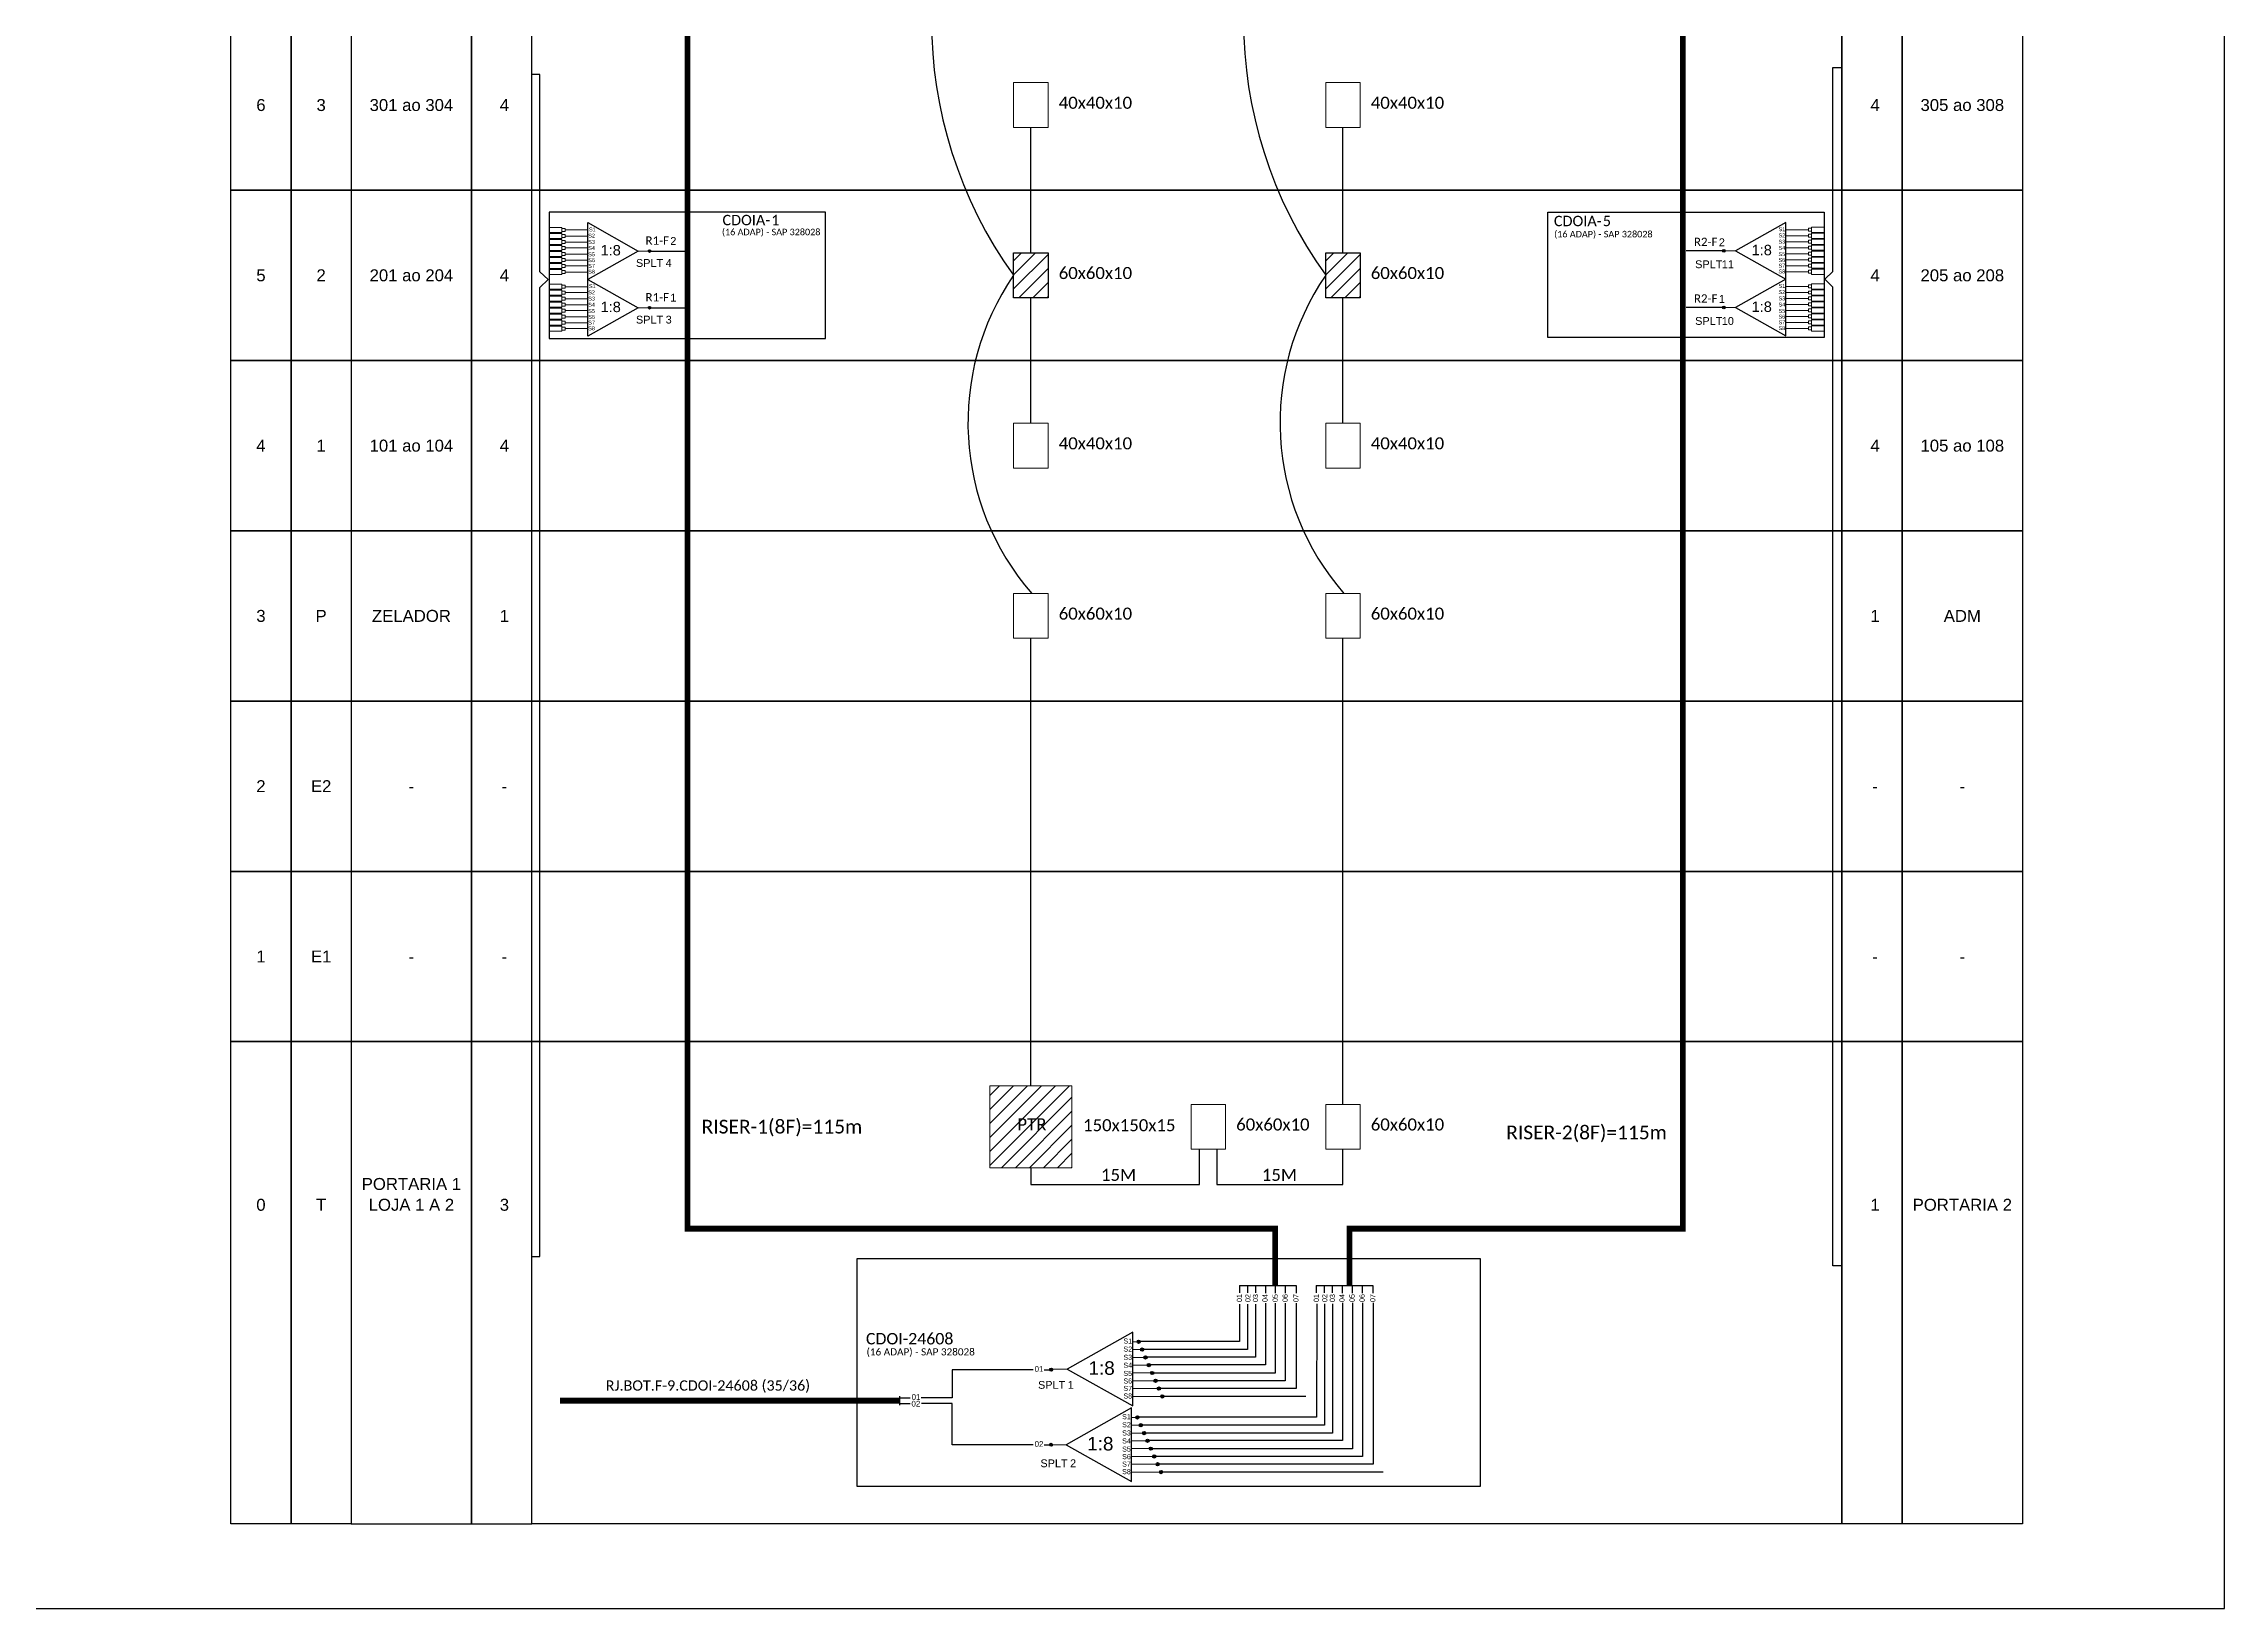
# Model space of a CAD drawing. Extents: x -89 to 749, y 705 to 1299.
# Drawn here: x 330 to 749.2, y 705 to 1005.9 of the extents above; entities that cross this region are included whole.
import ezdxf
from ezdxf.enums import TextEntityAlignment as Align

# ---------------------------------------------------------------- set-up
doc = ezdxf.new("R2010")
doc.units = 0
doc.styles.add('ARIAL', font='arial.ttf')
doc.styles.add('WMF-Calibri0', font='calibri.ttf')

# ---------------------------------------------------------------- blocks, each defined once
blk = doc.blocks.new('SPLT_1-8_DIV_DIR')
h = blk.add_hatch(color=3)
h.dxf.hatch_style = 1
edge = h.paths.add_edge_path()
edge.add_arc((12.77, 4.04), 0.242, 0, 360)
h = blk.add_hatch(color=3)
h.dxf.hatch_style = 1
edge = h.paths.add_edge_path()
edge.add_arc((13.27, 2.88), 0.242, 0, 360)
h = blk.add_hatch(color=3)
h.dxf.hatch_style = 1
edge = h.paths.add_edge_path()
edge.add_arc((13.77, 1.73), 0.242, 0, 360)
h = blk.add_hatch(color=3)
h.dxf.hatch_style = 1
edge = h.paths.add_edge_path()
edge.add_arc((14.27, 0.58), 0.242, 0, 360)
h = blk.add_hatch(color=3)
h.dxf.hatch_style = 1
edge = h.paths.add_edge_path()
edge.add_arc((14.77, -0.58), 0.242, 0, 360)
h = blk.add_hatch(color=3)
h.dxf.hatch_style = 1
edge = h.paths.add_edge_path()
edge.add_arc((15.27, -1.73), 0.242, 0, 360)
h = blk.add_hatch(color=3)
h.dxf.hatch_style = 1
edge = h.paths.add_edge_path()
edge.add_arc((15.77, -2.88), 0.242, 0, 360)
h = blk.add_hatch(color=3)
h.dxf.hatch_style = 1
edge = h.paths.add_edge_path()
edge.add_arc((16.27, -4.04), 0.242, 0, 360)
at = {"color": 1}
blk.add_lwpolyline([(11.89, 5.45), (2.22, 0), (11.89, -5.45), (11.89, 5.45)], dxfattribs=at)
at = {"color": 7, "lineweight": 0}
for points in [[(12.77, 4.04), (11.89, 4.04)], [(11.89, 2.88), (13.27, 2.88)], [(11.89, 1.73), (13.77, 1.73)], [(11.89, 0.58), (14.27, 0.58)], [(11.89, -0.58), (14.77, -0.58)], [(11.89, -1.73), (15.27, -1.73)], [(11.89, -2.88), (15.77, -2.88)], [(11.89, -4.04), (16.27, -4.04)]]:
    blk.add_lwpolyline(points, dxfattribs=at)
at = {"color": 1, "lineweight": 0}
blk.add_lwpolyline([(2.22, 0), (0, 0)], dxfattribs=at)
at = {"color": 3}
for centre in [(12.77, 4.04), (13.27, 2.88), (13.77, 1.73), (14.27, 0.58), (14.77, -0.58), (15.27, -1.73), (15.77, -2.88), (16.27, -4.04)]:
    blk.add_circle(centre, 0.242, dxfattribs=at)
at = {"color": 1, "style": 'ARIAL'}
for s, height, p in [('S1', 0.75, (10.52, 3.77)), ('S2', 0.75, (10.52, 2.58)), ('1:8', 2, (5.35, -0.85)), ('S3', 0.75, (10.52, 1.37)), ('S4', 0.75, (10.52, 0.19)), ('S5', 0.75, (10.52, -1.02)), ('S6', 0.75, (10.52, -2.14)), ('S7', 0.75, (10.52, -3.24)), ('S8', 0.75, (10.52, -4.36))]:
    blk.add_text(s, height=height, dxfattribs=at).set_placement(p)
blk = doc.blocks.new('SPLT_1-8_SC-APC')
at = {"color": 1}
blk.add_lwpolyline([(-7.37, -2.1), (-17.04, -7.55), (-7.37, -13), (-7.37, -2.1)], dxfattribs=at)
at = {"color": 3, "lineweight": 0}
for points in [[(-2.99, -3.51), (-7.37, -3.51)], [(-2.41, -3.02), (-2.41, -4)], [(-2.41, -3.02), (0, -3.02)], [(-2.41, -4), (0, -4)], [(-2.41, -4.17), (-2.41, -5.16)], [(-2.41, -4.17), (0, -4.17)], [(-7.37, -4.66), (-2.99, -4.66)], [(-7.37, -5.82), (-2.99, -5.82)], [(-7.37, -6.97), (-2.99, -6.97)], [(-7.37, -8.12), (-2.99, -8.12)], [(-2.41, -5.16), (0, -5.16)], [(-2.41, -5.32), (-2.41, -6.31)], [(-2.41, -5.32), (0, -5.32)], [(-2.41, -6.31), (0, -6.31)], [(-2.41, -6.48), (-2.41, -7.46)], [(-2.41, -6.48), (0, -6.48)], [(-2.41, -7.46), (0, -7.46)], [(-2.41, -7.63), (-2.41, -8.62)], [(-2.41, -7.63), (0, -7.63)], [(-7.37, -9.28), (-2.99, -9.28)], [(-7.37, -10.43), (-2.99, -10.43)], [(-7.37, -11.58), (-2.99, -11.58)], [(-2.41, -8.62), (0, -8.62)], [(-2.41, -8.78), (-2.41, -9.77)], [(-2.41, -8.78), (0, -8.78)], [(-2.41, -9.77), (0, -9.77)], [(-2.41, -9.94), (-2.41, -10.92)], [(-2.41, -9.94), (0, -9.94)], [(-2.41, -10.92), (0, -10.92)], [(-2.41, -11.09), (-2.41, -12.08)], [(-2.41, -11.09), (0, -11.09)], [(-2.41, -12.08), (0, -12.08)]]:
    blk.add_lwpolyline(points, dxfattribs=at)
for points in [[(-2.99, -3.22), (-2.41, -3.22), (-2.41, -3.8), (-2.99, -3.8)], [(-2.99, -4.38), (-2.41, -4.38), (-2.41, -4.95), (-2.99, -4.95)], [(-2.99, -5.53), (-2.41, -5.53), (-2.41, -6.1), (-2.99, -6.1)], [(-2.99, -6.68), (-2.41, -6.68), (-2.41, -7.26), (-2.99, -7.26)], [(-2.99, -7.84), (-2.41, -7.84), (-2.41, -8.41), (-2.99, -8.41)], [(-2.99, -8.99), (-2.41, -8.99), (-2.41, -9.56), (-2.99, -9.56)], [(-2.99, -10.14), (-2.41, -10.14), (-2.41, -10.72), (-2.99, -10.72)], [(-2.99, -11.3), (-2.41, -11.3), (-2.41, -11.87), (-2.99, -11.87)]]:
    blk.add_lwpolyline(points, close=True, dxfattribs=at)
at = {"color": 1, "lineweight": 0}
blk.add_lwpolyline([(-17.04, -7.55), (-19.26, -7.55)], dxfattribs=at)
at = {"color": 1, "style": 'ARIAL'}
for s, height, p in [('S1', 0.75, (-8.74, -3.78)), ('1:8', 2, (-13.91, -8.4)), ('S2', 0.75, (-8.74, -4.97)), ('S3', 0.75, (-8.74, -6.18)), ('S4', 0.75, (-8.74, -7.36)), ('S5', 0.75, (-8.74, -8.57)), ('S6', 0.75, (-8.74, -9.69)), ('S7', 0.75, (-8.74, -10.78)), ('S8', 0.75, (-8.74, -11.9))]:
    blk.add_text(s, height=height, dxfattribs=at).set_placement(p)

msp = doc.modelspace()

# ---------------------------------------------------------------- hatches: boundary and pattern name
h = msp.add_hatch()
h.set_pattern_fill('ANSI31', color=1, scale=0.6)
h.set_pattern_definition([(45, (-605.6013, 54.8887), (-1.3470384, 1.3470384), [])])
h.paths.add_polyline_path([(516.46, 1227.61), (516.46, 1218.99), (523.08, 1218.99), (523.08, 1227.61)])
h.paths.add_polyline_path([(523.08, 1162.12), (516.46, 1162.12), (516.46, 1153.5), (523.08, 1153.5)])
h.paths.add_polyline_path([(523.08, 1055.27), (523.08, 1063.89), (516.46, 1063.89), (516.46, 1055.27)])
h.paths.add_polyline_path([(523.08, 965.66), (516.46, 965.66), (516.46, 957.04), (523.08, 957.04)])
h = msp.add_hatch()
h.set_pattern_fill('ANSI31', color=1, scale=0.6)
h.set_pattern_definition([(45, (-545.6013, 54.8887), (-1.3470384, 1.3470384), [])])
h.paths.add_polyline_path([(576.46, 1227.61), (576.46, 1218.99), (583.08, 1218.99), (583.08, 1227.61)])
h.paths.add_polyline_path([(583.08, 1162.12), (576.46, 1162.12), (576.46, 1153.5), (583.08, 1153.5)])
h.paths.add_polyline_path([(583.08, 1055.27), (583.08, 1063.89), (576.46, 1063.89), (576.46, 1055.27)])
h.paths.add_polyline_path([(583.08, 965.66), (576.46, 965.66), (576.46, 957.04), (583.08, 957.04)])
h = msp.add_hatch(color=3)
h.dxf.hatch_style = 1
edge = h.paths.add_edge_path()
edge.add_arc((446.48, 966.02), 0.256, 0, 360)
h = msp.add_hatch(color=3)
h.dxf.hatch_style = 1
edge = h.paths.add_edge_path()
edge.add_arc((653.01, 966.06), 0.256, 0, 360)
h = msp.add_hatch(color=3)
h.dxf.hatch_style = 1
edge = h.paths.add_edge_path()
edge.add_arc((446.48, 955.12), 0.256, 0, 360)
h = msp.add_hatch(color=3)
h.dxf.hatch_style = 1
edge = h.paths.add_edge_path()
edge.add_arc((653.01, 955.16), 0.256, 0, 360)
h = msp.add_hatch()
h.set_pattern_fill('ANSI31', color=1, scale=0.6)
h.set_pattern_definition([(45, (-8.6193, 3437.9395), (-1.3470384, 1.3470384), [])])
h.paths.add_polyline_path([(527.67, 805.53), (511.87, 805.53), (511.87, 789.73), (527.67, 789.73)])
h.paths.add_polyline_path([(516.6, 796.36), (523.41, 796.36), (523.41, 799.83), (516.6, 799.83)], flags=24)
h = msp.add_hatch(color=3)
h.dxf.hatch_style = 1
edge = h.paths.add_edge_path()
edge.add_arc((523.65, 750.92), 0.282, 0, 360)
h = msp.add_hatch(color=3)
h.dxf.hatch_style = 1
edge = h.paths.add_edge_path()
edge.add_arc((523.65, 736.49), 0.282, 0, 360)

# ---------------------------------------------------------------- linework, layer by layer
at = {"color": 3}
msp.add_line((494.54, 745.51), (496.59, 745.51), dxfattribs=at)
at = {"color": 2}
for p, q in [((504.67, 744.41), (498.72, 744.41)), ((504.67, 736.49), (504.67, 744.41)), ((520.25, 736.49), (504.67, 736.49))]:
    msp.add_line(p, q, dxfattribs=at)
msp.add_lwpolyline([(-89.32, 705.02), (749.25, 705.02), (749.25, 1299.02), (-89.32, 1299.02), (-89.32, 705.02)])
at = {"color": 5, "const_width": 1.1}
msp.add_lwpolyline([(453.78, 1224.08), (453.78, 778.04), (566.77, 778.04), (566.77, 767.13)], dxfattribs=at)
at = {"color": 6, "const_width": 1.1}
msp.add_lwpolyline([(645.12, 1224), (645.12, 778.04), (581.05, 778.04), (581.05, 767.13)], dxfattribs=at)
for points in [[(365.96, 1010.46), (377.53, 1010.46), (377.53, 977.72), (365.96, 977.72)], [(377.53, 1010.46), (389.1, 1010.46), (389.1, 977.72), (377.53, 977.72)], [(412.25, 1010.46), (389.1, 1010.46), (389.1, 977.72), (412.25, 977.72)], [(423.82, 1010.46), (412.25, 1010.46), (412.25, 977.72), (423.82, 977.72)], [(423.82, 1010.46), (675.71, 1010.46), (675.71, 977.72), (423.82, 977.72)], [(675.71, 1010.46), (687.29, 1010.46), (687.29, 977.72), (675.71, 977.72)], [(687.29, 1010.46), (710.43, 1010.46), (710.43, 977.72), (687.29, 977.72)], [(365.96, 977.72), (377.53, 977.72), (377.53, 944.98), (365.96, 944.98)], [(377.53, 977.72), (389.1, 977.72), (389.1, 944.98), (377.53, 944.98)], [(412.25, 977.72), (389.1, 977.72), (389.1, 944.98), (412.25, 944.98)], [(423.82, 977.72), (412.25, 977.72), (412.25, 944.98), (423.82, 944.98)], [(423.82, 977.72), (675.71, 977.72), (675.71, 944.98), (423.82, 944.98)], [(675.71, 977.72), (687.29, 977.72), (687.29, 944.98), (675.71, 944.98)], [(687.29, 977.72), (710.43, 977.72), (710.43, 944.98), (687.29, 944.98)], [(365.96, 944.98), (377.53, 944.98), (377.53, 912.23), (365.96, 912.23)], [(377.53, 944.98), (389.1, 944.98), (389.1, 912.23), (377.53, 912.23)], [(412.25, 944.98), (389.1, 944.98), (389.1, 912.23), (412.25, 912.23)], [(423.82, 944.98), (412.25, 944.98), (412.25, 912.23), (423.82, 912.23)], [(423.82, 944.98), (675.71, 944.98), (675.71, 912.23), (423.82, 912.23)], [(675.71, 944.98), (687.29, 944.98), (687.29, 912.23), (675.71, 912.23)], [(687.29, 944.98), (710.43, 944.98), (710.43, 912.23), (687.29, 912.23)], [(365.96, 912.23), (377.53, 912.23), (377.53, 879.49), (365.96, 879.49)], [(377.53, 912.23), (389.1, 912.23), (389.1, 879.49), (377.53, 879.49)], [(412.25, 912.23), (389.1, 912.23), (389.1, 879.49), (412.25, 879.49)], [(423.82, 912.23), (412.25, 912.23), (412.25, 879.49), (423.82, 879.49)], [(423.82, 912.23), (675.71, 912.23), (675.71, 879.49), (423.82, 879.49)], [(675.71, 912.23), (687.29, 912.23), (687.29, 879.49), (675.71, 879.49)], [(687.29, 912.23), (710.43, 912.23), (710.43, 879.49), (687.29, 879.49)], [(365.96, 879.49), (377.53, 879.49), (377.53, 846.74), (365.96, 846.74)], [(377.53, 879.49), (389.1, 879.49), (389.1, 846.74), (377.53, 846.74)], [(412.25, 879.49), (389.1, 879.49), (389.1, 846.74), (412.25, 846.74)], [(423.82, 879.49), (412.25, 879.49), (412.25, 846.74), (423.82, 846.74)], [(423.82, 879.49), (675.71, 879.49), (675.71, 846.74), (423.82, 846.74)], [(675.71, 879.49), (687.29, 879.49), (687.29, 846.74), (675.71, 846.74)], [(687.29, 879.49), (710.43, 879.49), (710.43, 846.74), (687.29, 846.74)], [(365.96, 846.74), (377.53, 846.74), (377.53, 814), (365.96, 814)], [(377.53, 846.74), (389.1, 846.74), (389.1, 814), (377.53, 814)], [(412.25, 846.74), (389.1, 846.74), (389.1, 814), (412.25, 814)], [(423.82, 846.74), (412.25, 846.74), (412.25, 814), (423.82, 814)], [(423.82, 846.74), (675.71, 846.74), (675.71, 814), (423.82, 814)], [(675.71, 846.74), (687.29, 846.74), (687.29, 814), (675.71, 814)], [(687.29, 846.74), (710.43, 846.74), (710.43, 814), (687.29, 814)], [(365.96, 814), (377.53, 814), (377.53, 721.26), (365.96, 721.26)], [(377.53, 814), (389.1, 814), (389.1, 721.26), (377.53, 721.26)], [(412.25, 814), (389.1, 814), (389.1, 721.26), (412.25, 721.26)], [(423.82, 814), (412.25, 814), (412.25, 721.26), (423.82, 721.26)], [(423.82, 814), (675.71, 814), (675.71, 721.26), (423.82, 721.26)], [(675.71, 814), (687.29, 814), (687.29, 721.26), (675.71, 721.26)], [(687.29, 814), (710.43, 814), (710.43, 721.26), (687.29, 721.26)]]:
    msp.add_lwpolyline(points, close=True)
at = {"color": 3}
for points in [[(423.74, 772.7), (425.39, 772.7), (425.39, 959), (426.96, 960.51), (425.39, 962.01), (425.39, 999.99), (423.74, 999.99)], [(675.63, 770.9), (673.98, 770.9), (673.98, 959.09), (672.41, 960.6), (673.98, 962.11), (673.98, 1001.33), (675.63, 1001.33)], [(519.77, 965.66), (519.77, 989.78)], [(579.77, 965.66), (579.77, 989.78)], [(519.77, 932.91), (519.77, 957.04)], [(579.77, 932.91), (579.77, 957.04)], [(519.77, 805.53), (519.77, 891.55)], [(579.77, 801.94), (579.77, 891.55)], [(519.77, 789.73), (519.77, 786.54), (552.23, 786.54), (552.23, 793.32)], [(555.54, 793.32), (555.54, 786.54), (579.77, 786.54), (579.77, 793.32)], [(520.25, 750.92), (504.67, 750.92), (504.67, 745.51), (498.71, 745.51)], [(522.33, 750.92), (523.65, 750.92)]]:
    msp.add_lwpolyline(points, dxfattribs=at)
at = {"color": 0, "lineweight": 0}
for points in [[(516.46, 998.4), (523.08, 998.4), (523.08, 989.78), (516.46, 989.78)], [(576.46, 998.4), (583.08, 998.4), (583.08, 989.78), (576.46, 989.78)], [(516.46, 932.91), (523.08, 932.91), (523.08, 924.29), (516.46, 924.29)], [(576.46, 932.91), (583.08, 932.91), (583.08, 924.29), (576.46, 924.29)], [(516.46, 900.17), (523.08, 900.17), (523.08, 891.55), (516.46, 891.55)], [(576.46, 900.17), (583.08, 900.17), (583.08, 891.55), (576.46, 891.55)], [(550.58, 801.94), (557.2, 801.94), (557.2, 793.32), (550.58, 793.32)], [(576.46, 801.94), (583.08, 801.94), (583.08, 793.32), (576.46, 793.32)]]:
    msp.add_lwpolyline(points, close=True, dxfattribs=at)
at = {"color": 1}
for points in [[(480.32, 973.47), (427.19, 973.47), (427.19, 949.19), (480.32, 949.19)], [(619.17, 973.51), (672.3, 973.51), (672.3, 949.36), (619.17, 949.36)], [(516.46, 965.66), (523.08, 965.66), (523.08, 957.04), (516.46, 957.04)], [(576.46, 965.66), (583.08, 965.66), (583.08, 957.04), (576.46, 957.04)], [(486.39, 772.32), (606.17, 772.32), (606.17, 728.47), (486.39, 728.47)]]:
    msp.add_lwpolyline(points, close=True, dxfattribs=at)
at = {"color": 3, "lineweight": 0}
for points in [[(429.63, 970.55), (427.22, 970.55)], [(429.63, 969.56), (427.22, 969.56)], [(429.63, 969.4), (427.22, 969.4)], [(429.63, 970.55), (429.63, 969.56)], [(429.63, 969.4), (429.63, 968.41)], [(430.21, 970.06), (434.59, 970.06)], [(434.59, 968.9), (430.21, 968.9)], [(429.63, 968.41), (427.22, 968.41)], [(429.63, 968.24), (427.22, 968.24)], [(429.63, 967.26), (427.22, 967.26)], [(429.63, 967.09), (427.22, 967.09)], [(429.63, 966.1), (427.22, 966.1)], [(429.63, 965.94), (427.22, 965.94)], [(429.63, 964.95), (427.22, 964.95)], [(429.63, 964.78), (427.22, 964.78)], [(429.63, 968.24), (429.63, 967.26)], [(429.63, 967.09), (429.63, 966.1)], [(429.63, 965.94), (429.63, 964.95)], [(429.63, 964.78), (429.63, 963.8)], [(434.59, 967.75), (430.21, 967.75)], [(434.59, 966.6), (430.21, 966.6)], [(434.59, 965.44), (430.21, 965.44)], [(429.63, 963.8), (427.22, 963.8)], [(429.63, 963.63), (427.22, 963.63)], [(429.63, 962.64), (427.22, 962.64)], [(429.63, 962.48), (427.22, 962.48)], [(429.63, 961.49), (427.22, 961.49)], [(429.63, 963.63), (429.63, 962.64)], [(429.63, 962.48), (429.63, 961.49)], [(434.59, 964.29), (430.21, 964.29)], [(434.59, 963.14), (430.21, 963.14)], [(434.59, 961.98), (430.21, 961.98)], [(429.63, 959.65), (427.22, 959.65)], [(429.63, 958.67), (427.22, 958.67)], [(429.63, 958.5), (427.22, 958.5)], [(429.63, 957.51), (427.22, 957.51)], [(429.63, 957.35), (427.22, 957.35)], [(429.63, 956.36), (427.22, 956.36)], [(429.63, 956.19), (427.22, 956.19)], [(429.63, 959.65), (429.63, 958.67)], [(429.63, 958.5), (429.63, 957.51)], [(429.63, 957.35), (429.63, 956.36)], [(429.63, 956.19), (429.63, 955.21)], [(430.21, 959.16), (434.59, 959.16)], [(434.59, 958.01), (430.21, 958.01)], [(434.59, 956.85), (430.21, 956.85)], [(429.63, 955.21), (427.22, 955.21)], [(429.63, 955.04), (427.22, 955.04)], [(429.63, 954.05), (427.22, 954.05)], [(429.63, 953.89), (427.22, 953.89)], [(429.63, 952.9), (427.22, 952.9)], [(429.63, 952.73), (427.22, 952.73)], [(429.63, 955.04), (429.63, 954.05)], [(429.63, 953.89), (429.63, 952.9)], [(429.63, 952.73), (429.63, 951.75)], [(434.59, 955.7), (430.21, 955.7)], [(434.59, 954.55), (430.21, 954.55)], [(434.59, 953.39), (430.21, 953.39)], [(434.59, 952.24), (430.21, 952.24)], [(429.63, 951.75), (427.22, 951.75)], [(429.63, 951.58), (427.22, 951.58)], [(429.63, 950.59), (427.22, 950.59)], [(429.63, 951.58), (429.63, 950.59)], [(434.59, 951.09), (430.21, 951.09)]]:
    msp.add_lwpolyline(points, dxfattribs=at)
for points in [[(430.21, 970.34), (429.63, 970.34), (429.63, 969.77), (430.21, 969.77)], [(430.21, 969.19), (429.63, 969.19), (429.63, 968.62), (430.21, 968.62)], [(430.21, 968.04), (429.63, 968.04), (429.63, 967.46), (430.21, 967.46)], [(430.21, 966.88), (429.63, 966.88), (429.63, 966.31), (430.21, 966.31)], [(430.21, 965.73), (429.63, 965.73), (429.63, 965.16), (430.21, 965.16)], [(430.21, 964.58), (429.63, 964.58), (429.63, 964), (430.21, 964)], [(430.21, 963.42), (429.63, 963.42), (429.63, 962.85), (430.21, 962.85)], [(430.21, 962.27), (429.63, 962.27), (429.63, 961.7), (430.21, 961.7)], [(430.21, 959.44), (429.63, 959.44), (429.63, 958.87), (430.21, 958.87)], [(430.21, 958.29), (429.63, 958.29), (429.63, 957.72), (430.21, 957.72)], [(430.21, 957.14), (429.63, 957.14), (429.63, 956.57), (430.21, 956.57)], [(430.21, 955.99), (429.63, 955.99), (429.63, 955.41), (430.21, 955.41)], [(430.21, 954.83), (429.63, 954.83), (429.63, 954.26), (430.21, 954.26)], [(430.21, 953.68), (429.63, 953.68), (429.63, 953.11), (430.21, 953.11)], [(430.21, 952.53), (429.63, 952.53), (429.63, 951.95), (430.21, 951.95)], [(430.21, 951.37), (429.63, 951.37), (429.63, 950.8), (430.21, 950.8)]]:
    msp.add_lwpolyline(points, close=True, dxfattribs=at)
at = {"color": 1}
for points in [[(434.59, 971.47), (444.25, 966.02), (434.59, 960.57), (434.59, 971.47)], [(434.59, 960.57), (444.25, 955.12), (434.59, 949.67), (434.59, 960.57)], [(494.54, 745.82), (494.54, 744.1)]]:
    msp.add_lwpolyline(points, dxfattribs=at)
at = {"color": 1, "lineweight": 0}
for points in [[(444.25, 966.02), (446.48, 966.02)], [(444.25, 955.12), (446.48, 955.12)]]:
    msp.add_lwpolyline(points, dxfattribs=at)
at = {"color": 5}
for points in [[(446.48, 966.02), (453.74, 966.02)], [(446.48, 955.12), (453.74, 955.12)], [(559.88, 763.53), (559.86, 756.34), (540.81, 756.34)], [(561.41, 763.53), (561.41, 754.79), (541.46, 754.79)], [(562.94, 763.53), (562.94, 753.3), (542.11, 753.3)], [(564.86, 763.73), (564.86, 751.83), (542.76, 751.83)], [(566.77, 763.73), (566.77, 750.28), (543.41, 750.28)], [(568.69, 763.73), (568.69, 748.78), (544.06, 748.78)], [(570.77, 763.73), (570.77, 747.3), (544.71, 747.3)], [(559.88, 767.13), (559.88, 765.68)], [(559.88, 767.13), (570.77, 767.13)], [(561.41, 767.13), (561.41, 765.68)], [(562.94, 767.13), (562.94, 765.68)], [(564.86, 767.13), (564.86, 765.65)], [(566.77, 767.13), (566.77, 765.66)], [(568.69, 767.13), (568.69, 765.65)], [(570.77, 767.13), (570.77, 765.65)], [(540.19, 756.34), (540.18, 756.34)], [(539.93, 741.79), (539.93, 741.79)]]:
    msp.add_lwpolyline(points, dxfattribs=at)
at = {"color": 6}
for points in [[(653.01, 966.06), (645.75, 966.06)], [(653.01, 955.16), (645.75, 955.16)], [(574.73, 763.56), (574.7, 741.79), (540.56, 741.79)], [(576.26, 763.56), (576.26, 740.24), (541.21, 740.24)], [(577.79, 763.56), (577.79, 738.74), (541.86, 738.74)], [(579.7, 763.75), (579.7, 737.28), (542.51, 737.28)], [(581.62, 763.75), (581.62, 735.73), (543.16, 735.73)], [(583.54, 763.75), (583.54, 734.23), (543.81, 734.23)], [(585.61, 763.75), (585.61, 732.74), (544.46, 732.74)], [(574.66, 767.13), (574.66, 765.68)], [(574.66, 767.13), (585.55, 767.13)], [(576.19, 767.13), (576.19, 765.68)], [(577.73, 767.13), (577.73, 765.68)], [(579.64, 767.13), (579.64, 765.65)], [(581.56, 767.13), (581.56, 765.66)], [(583.47, 767.13), (583.47, 765.65)], [(585.55, 767.13), (585.55, 765.65)]]:
    msp.add_lwpolyline(points, dxfattribs=at)
at = {"color": 1, "lineweight": 0}
msp.add_lwpolyline([(511.87, 805.53), (527.67, 805.53), (527.67, 789.73), (511.87, 789.73)], close=True, dxfattribs=at)
at = {"color": 1, "const_width": 1.1}
msp.add_lwpolyline([(429.22, 744.96), (494.54, 744.96)], dxfattribs=at)
at = {"color": 2}
for points in [[(494.54, 744.41), (496.59, 744.41)], [(522.33, 736.49), (523.65, 736.49)]]:
    msp.add_lwpolyline(points, dxfattribs=at)
at = {"color": 251}
for points in [[(572.64, 745.79), (545.36, 745.79)], [(587.49, 731.23), (545.11, 731.23)]]:
    msp.add_lwpolyline(points, dxfattribs=at)
at = {"color": 3}
for centre, radius in [((446.48, 966.02), 0.256), ((653.01, 966.06), 0.256), ((446.48, 955.12), 0.256), ((653.01, 955.16), 0.256), ((523.65, 750.92), 0.282), ((523.65, 736.49), 0.282)]:
    msp.add_circle(centre, radius, dxfattribs=at)
for centre, radius, start, end in [((584.85, 1010.46), 84.2, 144.317, 215.683), ((644.85, 1010.46), 84.2, 144.317, 215.683), ((557.81, 933.01), 50.13, 145.5751, 220.9241), ((617.81, 933.01), 50.13, 145.5751, 220.9241)]:
    msp.add_arc(centre, radius, start, end, dxfattribs=at)

# ---------------------------------------------------------------- block references
for p in [(672.27, 973.61), (672.27, 962.71)]:
    msp.add_blockref('SPLT_1-8_SC-APC', p, dxfattribs=at)
at = {"xscale": 1.3, "yscale": 1.3, "zscale": 1.3}
for p in [(523.9, 751.04), (523.65, 736.49)]:
    msp.add_blockref('SPLT_1-8_DIV_DIR', p, dxfattribs=at)

# ---------------------------------------------------------------- texts
at = {"style": 'ARIAL'}
for s, height, p in [('6', 2.3, (371.75, 994.09)), ('3', 2.3, (383.32, 994.09)), ('301 ao 304', 2.3, (400.68, 994.09)), ('4', 2.3, (418.56, 994.09)), ('4', 2.3, (682.09, 994.09)), ('305 ao 308', 2.3, (698.86, 994.09)), ('5', 2.3, (371.75, 961.35)), ('2', 2.3, (383.32, 961.35)), ('201 ao 204', 2.3, (400.68, 961.35)), ('4', 2.3, (418.56, 961.35)), ('4', 2.3, (682.09, 961.35)), ('205 ao 208', 2.3, (698.86, 961.35)), ('4', 2.3, (371.75, 928.6)), ('1', 2.3, (383.32, 928.6)), ('101 ao 104', 2.3, (400.68, 928.6)), ('4', 2.3, (418.56, 928.6)), ('4', 2.3, (682.09, 928.6)), ('105 ao 108', 2.3, (698.86, 928.6)), ('3', 2.3, (371.75, 895.86)), ('P', 2.3, (383.32, 895.86)), ('ZELADOR', 2.3, (400.68, 895.86)), ('1', 2.3, (418.56, 895.86)), ('1', 2.3, (682.09, 895.86)), ('ADM', 2.3, (698.86, 895.86)), ('2', 2.3, (371.75, 863.12)), ('E2', 2.3, (383.32, 863.12)), ('-', 2.3, (400.68, 863.12)), ('-', 2.3, (418.56, 863.12)), ('-', 2.3, (682.09, 863.12)), ('-', 2.3, (698.86, 863.12)), ('1', 2.3, (371.75, 830.37)), ('E1', 2.3, (383.32, 830.37)), ('-', 2.3, (400.68, 830.37)), ('-', 2.3, (418.56, 830.37)), ('-', 2.3, (682.09, 830.37)), ('-', 2.3, (698.86, 830.37)), ('PORTARIA 1', 2.3, (400.68, 786.63)), ('0', 2.3, (371.75, 782.63)), ('T', 2.3, (383.32, 782.63)), ('LOJA 1 A 2', 2.3, (400.68, 782.63)), ('3', 2.3, (418.56, 782.63)), ('1', 2.3, (682.09, 782.63)), ('PORTARIA 2', 2.3, (698.86, 782.63)), ('01', 1.1, (521.34, 751.06)), ('02', 1.1, (497.67, 744.38)), ('01', 1.1, (497.7, 745.67)), ('02', 1.1, (521.34, 736.64))]:
    msp.add_text(s, height=height, dxfattribs=at).set_placement(p, align=Align.MIDDLE_CENTER)
at = {"style": 'WMF-Calibri0'}
for s, p in [('40x40x10', (525.13, 993.37)), ('40x40x10', (585.13, 993.37)), ('40x40x10', (525.13, 927.88)), ('40x40x10', (585.13, 927.88)), ('60x60x10', (525.13, 895.14)), ('60x60x10', (585.13, 895.14)), ('PTR', (517.18, 796.95)), ('150x150x15', (529.81, 796.77)), ('60x60x10', (559.25, 796.91)), ('60x60x10', (585.13, 796.91)), ('15M', (533.26, 787.22)), ('15M', (564.18, 787.22))]:
    msp.add_text(s, height=2.317, dxfattribs=at).set_placement(p)
at = {"color": 1}
for s, height, style, p in [('CDOIA-', 2, 'WMF-Calibri0', (460.48, 970.97)), ('1', 2, 'WMF-Calibri0', (469.86, 970.97)), ('CDOIA-', 2, 'WMF-Calibri0', (620.34, 970.79)), ('5', 2, 'WMF-Calibri0', (629.73, 970.79)), ('S2', 0.75, 'ARIAL', (434.68, 968.6)), ('S1', 0.75, 'ARIAL', (434.82, 969.79)), ('S3', 0.75, 'ARIAL', (434.68, 967.39)), ('S5', 0.75, 'ARIAL', (434.67, 965)), ('S6', 0.75, 'ARIAL', (434.68, 963.88)), ('S4', 0.75, 'ARIAL', (434.68, 966.21)), ('1:8', 2, 'ARIAL', (437.06, 965.17)), ('S7', 0.75, 'ARIAL', (434.68, 962.78)), ('S8', 0.75, 'ARIAL', (434.67, 961.66)), ('60x60x10', 2.317, 'WMF-Calibri0', (525.13, 960.63)), ('60x60x10', 2.317, 'WMF-Calibri0', (585.13, 960.63)), ('S3', 0.75, 'ARIAL', (434.68, 956.49)), ('S2', 0.75, 'ARIAL', (434.68, 957.7)), ('S4', 0.75, 'ARIAL', (434.68, 955.31)), ('S1', 0.75, 'ARIAL', (434.82, 958.89)), ('1:8', 2, 'ARIAL', (437.06, 954.27)), ('S5', 0.75, 'ARIAL', (434.67, 954.1)), ('S6', 0.75, 'ARIAL', (434.68, 952.98)), ('S7', 0.75, 'ARIAL', (434.68, 951.88)), ('S8', 0.75, 'ARIAL', (434.67, 950.77)), ('CDOI-24608', 2.2, 'WMF-Calibri0', (488.07, 755.78))]:
    msp.add_text(s, height=height, dxfattribs=dict(at, style=style)).set_placement(p)
at = {"color": 5, "style": 'WMF-Calibri0'}
for s, height, p in [('R1-F', 1.6, (445.68, 967.23)), ('R1-F', 1.6, (445.68, 956.33)), ('RISER-1(8F)=115m', 2.6457, (456.47, 796.33))]:
    msp.add_text(s, height=height, dxfattribs=at).set_placement(p)
at = {"color": 5, "style": 'ARIAL'}
for s, p in [('2', (451.04, 967.2)), ('1', (451.04, 956.3))]:
    msp.add_text(s, height=1.5, dxfattribs=at).set_placement(p, align=Align.CENTER)
at = {"color": 1, "style": 'WMF-Calibri0'}
for height, p in [(1.25, (469.85, 969.05)), (1.25, (629.85, 968.64)), (1.375, (498.59, 753.66))]:
    msp.add_text('(16 ADAP) - SAP 328028', height=height, dxfattribs=at).set_placement(p, align=Align.CENTER)
at = {"color": 6, "style": 'WMF-Calibri0'}
for s, height, p in [('R2-F', 1.6, (647.26, 966.98)), ('R2-F', 1.6, (647.26, 956.09)), ('RISER-2(8F)=115m', 2.6457, (611.17, 795.21))]:
    msp.add_text(s, height=height, dxfattribs=at).set_placement(p)
at = {"color": 7, "style": 'ARIAL'}
for s, p in [('SPLT', (446.47, 962.97)), ('4', (450.14, 962.97)), ('SPLT', (650.11, 962.72)), ('11', (653.78, 962.72)), ('SPLT', (446.47, 952.07)), ('3', (450.14, 952.07)), ('SPLT', (650.11, 951.82)), ('10', (653.78, 951.82)), ('SPLT', (523.77, 747.25)), ('1', (527.44, 747.25)), ('SPLT', (524.23, 732.17)), ('2', (527.9, 732.17))]:
    msp.add_text(s, height=1.5, dxfattribs=at).set_placement(p, align=Align.CENTER)
at = {"color": 6, "style": 'ARIAL'}
for s, p in [('2', (652.63, 966.95)), ('1', (652.63, 956.05))]:
    msp.add_text(s, height=1.5, dxfattribs=at).set_placement(p, align=Align.CENTER)
at = {"style": 'ARIAL'}
for s, p in [('01', (559.87, 764.69)), ('02', (561.5, 764.69)), ('03', (562.96, 764.69)), ('04', (564.79, 764.69)), ('05', (566.75, 764.69)), ('06', (568.66, 764.69)), ('07', (570.73, 764.69)), ('01', (574.66, 764.69)), ('02', (576.28, 764.69)), ('03', (577.74, 764.69)), ('04', (579.58, 764.69)), ('05', (581.53, 764.69)), ('06', (583.45, 764.69)), ('07', (585.51, 764.69))]:
    msp.add_text(s, height=0.992, rotation=90, dxfattribs=at).set_placement(p, align=Align.MIDDLE_CENTER)
at = {"color": 1, "style": 'WMF-Calibri0'}
msp.add_text('RJ.BOT.F-9.CDOI-24608 (35/36)', height=1.98, dxfattribs=at).set_placement((457.68, 747.88, 2.2), align=Align.MIDDLE_CENTER)

doc.saveas('drawing.dxf')
